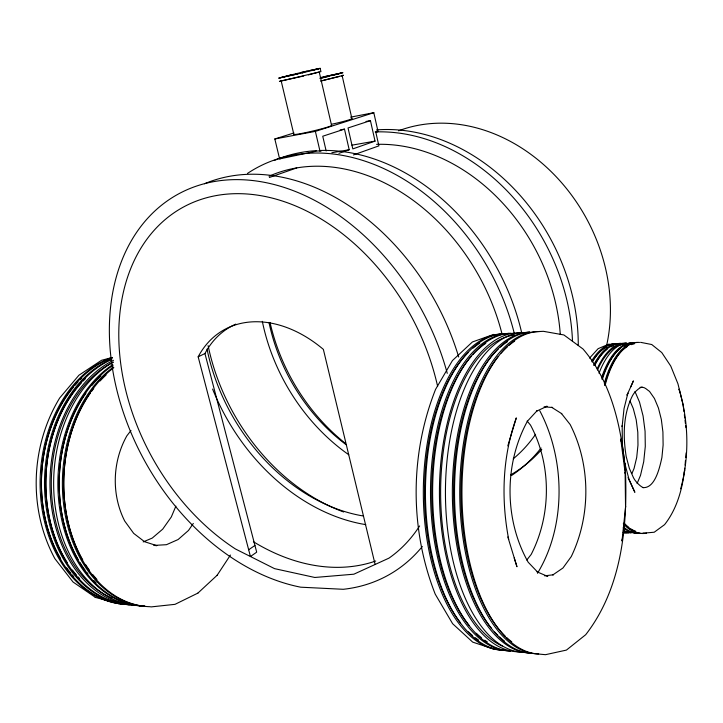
<?xml version="1.0" encoding="UTF-8"?>
<svg xmlns="http://www.w3.org/2000/svg" width="723" height="723" viewBox="0 0 723 723"><rect width="100%" height="100%" fill="white"/><g stroke="black" fill="none" stroke-linecap="round" stroke-linejoin="round"><path stroke-width="1.08" d="M642.846 533.212L654.225 532.227L664.573 524.654C677.207 508.63 682.62 488.188 684.744 468.206M685.088 465.133L685.449 460.515M685.784 457.569L686.154 452.824M539.864 331.505A161.301 78.518 89.9 0 0 461.943 490.899A161.301 78.518 89.9 0 0 538.572 654.035L545.494 654.686L566.416 650.094L585.693 634.713C621.518 588.558 627.781 527.085 625.404 470.51L625.395 470.456M622.232 538.987L622.006 541.066L625.621 506.498L625.549 507.121L625.115 472.517L625.214 473.357L620.759 439.069L621.039 441.328M684.338 472.607L684.735 470.212M680.705 488.802C689.507 456.258 688.748 421.392 679.051 389.137L679.62 391.27M507.808 445.874L516.312 417.894C502.349 456.737 500.985 499.141 508.712 539.466M637.099 483.542L640.515 475.354L643.705 461.753L645.287 446.425L645.07 431.26L643.072 415.915L639.512 402.096L634.957 391.468M175.888 506.145L171.306 516.972L162.702 529.155L152.228 538.084L143.181 541.907M631.92 473.538L634.071 468.459L636.701 457.478L637.975 445.088L637.803 432.246L636.195 419.765L633.276 408.567L630.013 401.012M627.04 395.065L627.898 393.122L624.03 408.667L622.132 426.425L622.169 425.73L622.413 445.513L622.358 445.043L624.916 464.708L624.717 463.118L629.001 479.268L634.875 492.3L628.025 477.614M630.673 387.022L633.402 380.885L627.085 394.984M493.755 334.397L472.39 341.979L452.435 360.56L435.571 389.363C409.787 454.342 409.679 529.055 435.219 594.134L452.634 623.723L472.706 642.123L494.604 649.362M217.135 575.264L230.447 555.047M193.312 523.434L188.513 530.438L178.12 539.53L166.444 544.699L153.872 545.422L156.855 545.657L144.564 541.708L133.692 533.393L124.718 521.048C111.279 494.541 112.354 461.726 126.832 435.861L130.98 430.528M537.487 573.276C566.299 526.01 565.413 459.367 539.801 410.809M526.787 560L531.179 554.442C551.532 514.794 551.604 464.41 530.483 425.061L527.139 421.066M589.579 358.066L598.129 348.676L609.182 344.012M150.773 606.94L175.02 604.338L197.876 593.122M197.668 593.321L217.307 575.101M248.676 549.76L254.939 545.449M204.943 353.538L256.692 552.173L250.438 556.52L198.165 356.828L204.943 353.538A119.015 85.621 59.4 0 1 235.806 324.112M341.392 75.888L342.133 75.608L351.956 118.861M353.411 154.939L378.888 145.865L375.852 132.3L378.03 131.559L373.809 112.698L350.583 117.144M269.354 177.487L296.755 167.917M338.924 153.321L349.191 149.733L344.482 129.128L340.144 129.932M375.029 141.121L352.815 148.893L348.034 127.962L370.438 120.642L375.029 141.121L351.92 145.169M293.927 132.96L274.821 138.97L279.611 158.906L317.189 151.008L321.428 150.863M279.611 158.906L281.03 158.436M344.482 129.128L322.747 136.231L326.163 150.962M274.821 138.97L315.373 131.378L373.809 112.698M301.048 72.535L320.108 68.305L320.949 71.631L279.43 81.428L280.985 80.859M320.199 68.369L302.214 72.924M339.629 76.394L320.497 81.093M112.354 357.469L101.545 360.289L78.943 375.21L59.657 398.021C30.502 446.073 28.07 508.992 54.84 558.608L73.023 581.997L95.481 597.424M311.866 70.538L318.491 68.757L310.239 70.42M319.891 78.436L341.536 72.978L323.127 76.936M332.978 75.346L342.928 72.671L320.289 77.623M308.396 74.876L319.241 72.011L331.631 125.721M291.523 74.776L278.662 78.183L302.81 72.752M296.719 73.529L280.407 77.695L297.749 73.945M329.137 76.249L321.066 78.129M296.132 73.701L307.293 71.053M303.579 76.042L281.175 80.931L293.854 134.415M321.681 80.786L343.524 75.3L342.096 75.418M366.028 121.464L370.438 120.642M331.866 152.734L349.191 149.733M642.069 387.148C639.936 387.013 633.917 392.499 632.616 395.463C623.036 414.171 622.91 436.195 626.199 456.529L629.353 468.387L633.556 477.885C635.598 481.925 641.048 487.103 643.461 487.673M546.1 406.534L547.121 406.245L536.574 411.17L536.945 410.863L527.456 421.166C504.021 463.832 504.202 519.837 528.188 562.232L537.903 572.381L537.044 571.821L547.763 576.439L547.221 576.339M544.636 575.842L553.285 574.785L552.797 574.948L562.955 567.998L571.26 556.583C590.935 515.734 590.827 464.952 570.149 424.509L561.391 413.429L561.762 413.701L551.622 407.284L552.634 407.519L544.085 406.814M642.738 487.591C654.74 488.73 659.448 468.838 661.916 457.442L663.118 445.007L662.919 432.011L661.337 419.467L658.445 408.034L654.432 398.463L649.525 391.414C646.163 389.191 644.735 386.597 640.081 387.311M376.186 131.369L378.03 131.559M640.56 342.331L651.739 344.528L661.762 352.553L670.772 366.109L677.957 383.823L683.136 404.835L683.904 411.387M95.165 597.343L119.033 603.696M514.207 557.993L516.963 566.751L507.835 536.927M625.404 470.51C621.292 427.573 611.866 382.584 583.009 349.001L563.895 334.957L543.416 331.315L536.665 331.658A161.121 78.635 89.9 0 0 459.756 494.198A161.121 78.635 89.9 0 0 538.644 653.872M375.12 564.464L323.362 349.381A119.756 85.721 59.4 0 0 198.165 356.828M315.373 131.378L320.036 151.342M684.356 414.613L684.726 418.011M685.024 420.045L685.413 423.533M685.702 425.476L685.973 427.645M331.251 125.296A19.467 1.139 -13.3 0 1 313.71 130.818A19.467 1.139 -13.3 0 1 293.809 134.216M351.577 118.518A15.761 0.904 -13.2 0 1 346.832 120.515A15.761 0.904 -13.2 0 1 331.703 124.239M150.05 606.705A127.411 90.999 -87.2 0 1 65.666 509.715A127.411 90.999 -87.2 0 1 113.845 367.646M128.911 604.744A125.956 91.27 -87 0 1 46.245 495.734A125.956 91.27 -87 0 1 111.306 359.647M145.45 606.398A127.302 91.026 -87.2 0 1 63.913 506.742A127.302 91.026 -87.2 0 1 113.448 367.04M96.936 579.448A125.712 89.878 -87.2 0 1 92.743 574.577M89.408 570.221A125.712 89.878 -87.2 0 1 85.63 564.672M82.702 559.837A125.712 89.878 -87.2 0 1 73.15 427.085M73.538 425.992A125.712 89.878 -87.2 0 1 90.384 393.041M91.704 391.197A125.712 89.878 -87.2 0 1 93.728 388.504M100.117 380.949A125.712 89.878 -87.2 0 1 106.091 374.993M144.446 606.217A127.04 91.071 -87.1 0 1 60.642 506.01A127.04 91.071 -87.1 0 1 113.086 365.26M96.042 582.774A125.35 89.95 -87.1 0 1 93.773 580.497M87.935 573.845A125.35 89.95 -87.1 0 1 86.534 572.065M85.16 570.239A125.35 89.95 -87.1 0 1 79.982 562.53M78.174 559.503A125.35 89.95 -87.1 0 1 85.91 393.222M92.038 385.242A125.35 89.95 -87.1 0 1 100.859 375.924M144.22 606.118A126.932 91.089 -87.1 0 1 59.322 506.001A126.932 91.089 -87.1 0 1 112.716 364.717M136.746 605.531A126.597 91.152 -87.1 0 1 54.442 500.126A126.597 91.152 -87.1 0 1 113.294 362.087M111.803 598.147A124.727 90.059 -87 0 1 51.297 482.512A124.727 90.059 -87 0 1 112.996 362.259M136.358 605.332A126.299 91.206 -87 0 1 50.718 499.476A126.299 91.206 -87 0 1 113.502 360.298M79.629 578.554A124.284 90.14 -87 0 1 78.147 576.963M76.683 575.309A124.284 90.14 -87 0 1 72.445 570.076M67.194 562.512A124.284 90.14 -87 0 1 52.58 530.14M52.255 529.046A124.284 90.14 -87 0 1 81.654 382.575M83.127 381.012A124.284 90.14 -87 0 1 85.359 378.744M129.797 604.744A125.856 91.288 -87 0 1 44.943 495.689A125.856 91.288 -87 0 1 112.128 358.798M126.697 604.428A125.603 91.324 -86.9 0 1 41.681 493.348A125.603 91.324 -86.9 0 1 112.264 357.74M123.217 604.166A125.495 91.342 -86.9 0 1 40.271 491.062A125.495 91.342 -86.9 0 1 112.065 357.433M73.728 576.583A123.931 90.194 -86.9 0 1 72.273 574.939M70.827 573.249A123.931 90.194 -86.9 0 1 66.67 567.889M60.361 558.201A123.931 90.194 -86.9 0 1 65.088 398.581M65.703 397.641A123.931 90.194 -86.9 0 1 73.701 386.868M75.12 385.196A123.931 90.194 -86.9 0 1 78.021 381.988M80.244 379.702A123.931 90.194 -86.9 0 1 81.744 378.237M398.59 130.8A167.393 138.355 60.9 0 1 555.056 175.562A167.393 138.355 60.9 0 1 606.344 346.706M345.178 443.208A177.036 141.509 61 0 1 270.05 322.485M348.748 454.731A178.274 141.88 61 0 1 262.322 321.355M376.566 144.347A178.274 141.88 61 0 1 560.289 334.541M535.562 434.324A178.274 141.88 61 0 1 513.258 458.789M376.511 129.914A189.119 151.252 61 0 1 578.255 345.431M541.753 449.381A189.119 151.252 61 0 1 510.7 474.866M375.201 131.92A190.447 151.649 61 0 1 572.489 341.084M541.075 448.025A190.447 151.649 61 0 1 511.622 475.445M343.651 511.983A188.152 144.51 61.1 0 1 208.097 345.612M365.766 524.627A189.553 144.835 61.1 0 1 212.598 389.064M269.055 176.231A189.553 144.835 61.1 0 1 502.178 334.586M274.279 160.497A201.012 154.478 61.1 0 1 316.312 150.646M320.705 150.456A201.012 154.478 61.1 0 1 521.889 333.674M247.519 173.412A202.512 154.83 61.1 0 1 514.306 333.502M346.1 444.69A169.155 134.577 61 0 1 268.992 322.422M375.707 561.03A200.768 147.067 61.1 0 1 253.439 541.744M204.528 183.75A214.505 157.243 61.1 0 1 458.698 357.008M437.632 386.416A203.633 147.528 61.2 0 0 167.302 217.804A203.633 147.528 61.2 0 0 235.436 548.974L274.541 568.64L314.812 577.469L353.854 574.198L388.965 558.138A203.633 147.528 61.2 0 0 419.629 525.946M422.331 546.471A217.578 157.741 61.2 0 1 343.262 589.29L300.723 587.193A217.578 157.741 61.2 0 1 112.065 365.874A217.578 157.741 61.2 0 1 239.684 179.656A217.578 157.741 61.2 0 1 447.266 373.357M362.838 515.915A179.846 137.361 61.1 0 1 207.022 349.092M510.203 651.062A158.961 79.991 -90 0 1 432.616 491.333A158.961 79.991 -90 0 1 511.161 333.24M531.504 653.122A160.533 79.006 89.9 0 1 452.354 494.017A160.533 79.006 89.9 0 1 529.769 332.083M511.748 641.825A159.105 77.641 89.9 0 1 506.778 637.65M505.151 636.086A159.105 77.641 89.9 0 1 461.039 500.533A159.105 77.641 89.9 0 1 497.993 356.791M501.039 353.176A159.105 77.641 89.9 0 1 507.347 346.823M508.956 345.431A159.105 77.641 89.9 0 1 514.631 341.184M524.826 652.426A159.982 79.358 90 0 1 445.44 493.854A159.982 79.358 90 0 1 523.253 332.49M520.135 651.812A159.503 79.657 90 0 1 439.43 492.652A159.503 79.657 90 0 1 519.765 332.824M510.384 650.917A158.789 80.099 -90 0 1 430.501 493.493A158.789 80.099 -90 0 1 509.164 333.366M503.244 650.339A158.382 80.343 -89.9 0 1 425.44 490.095A158.382 80.343 -89.9 0 1 505.476 333.637M503.335 650.194A158.22 80.443 -89.9 0 1 423.326 492.137A158.22 80.443 -89.9 0 1 503.488 333.764M531.396 653.285A160.705 78.897 89.9 0 1 454.532 494.017A160.705 78.897 89.9 0 1 529.67 332.101M504.482 641.102A158.527 78.012 89.9 0 1 499.503 636.936M497.858 635.381A158.527 78.012 89.9 0 1 494.631 632.038M491.495 628.404A158.527 78.012 89.9 0 1 453.637 484.003A158.527 78.012 89.9 0 1 498.626 348.685M500.235 347.212A158.527 78.012 89.9 0 1 507.555 341.599M502.223 646.019A157.506 78.653 90 0 1 440.867 479.756A157.506 78.653 90 0 1 514.55 335.038M487.275 641.843A156.801 79.087 -90 0 1 484.726 640.18M481.337 637.668A156.801 79.087 -90 0 1 476.33 633.294M469.11 625.44A156.801 79.087 -90 0 1 471.206 356.394M472.77 354.65A156.801 79.087 -90 0 1 485.811 343.344M478.536 640.045A156.24 79.431 -89.9 0 1 475.138 637.623M472.598 635.598A156.24 79.431 -89.9 0 1 468.432 631.812M460.479 622.846A156.24 79.431 -89.9 0 1 424.654 483.434A156.24 79.431 -89.9 0 1 468.224 352.526M473.122 348.061A156.24 79.431 -89.9 0 1 479.765 343.208M646.498 533.149A95.59 41.121 88.4 0 1 623.958 523.036M605.079 385.486A95.59 41.121 88.4 0 1 639.539 342.422M644.112 533.285A95.535 41.166 88.4 0 1 623.307 523.759M604.329 383.353A95.535 41.166 88.4 0 1 637.171 342.458M594.839 365.223A94.767 41.744 88.4 0 1 621.039 343.326M628.883 532.444A94.767 41.744 88.4 0 1 623.371 532.706M639.891 533.276A95.382 41.274 88.4 0 1 623.597 527.049M602.386 379.259A95.382 41.274 88.4 0 1 634.08 342.621M635.689 531.242A94.342 40.651 88.4 0 1 630.79 528.884M628.856 527.555A94.342 40.651 88.4 0 1 624.762 523.949M604.527 385.124A94.342 40.651 88.4 0 1 627.492 346.425M631.296 344.654A94.342 40.651 88.4 0 1 634.17 343.904M628.612 532.95A94.957 41.6 88.4 0 1 623.316 531.956M597.108 369.073A94.957 41.6 88.4 0 1 626.199 343.136M601.852 379.051A94.135 40.804 88.4 0 1 620.298 348.522M624.021 346.127A94.135 40.804 88.4 0 1 626.895 344.889M637.496 533.276A95.328 41.319 88.4 0 1 623.235 527.799M601.717 377.289A95.328 41.319 88.4 0 1 630.655 342.819M631.143 533.014A95.129 41.473 88.4 0 1 623.958 530.845M599.005 373.24A95.129 41.473 88.4 0 1 626.543 343.045M627.537 531.676A93.782 41.084 88.4 0 1 623.398 530.763M597.523 369.959A93.782 41.084 88.4 0 1 623.036 344.401M594.423 365.26A93.529 41.274 88.4 0 1 607.13 349.191M610.899 346.814A93.529 41.274 88.4 0 1 613.8 345.576M593.538 365.278A94.704 41.789 88.4 0 1 617.605 343.524M626.507 532.58A94.704 41.789 88.4 0 1 623.19 532.734M592.453 361.708A94.559 41.898 88.4 0 1 614.559 343.687M592.038 361.88A93.33 41.419 88.4 0 1 606.561 347.04M591.676 360.904A94.505 41.943 88.4 0 1 613.294 343.75"/></g></svg>
